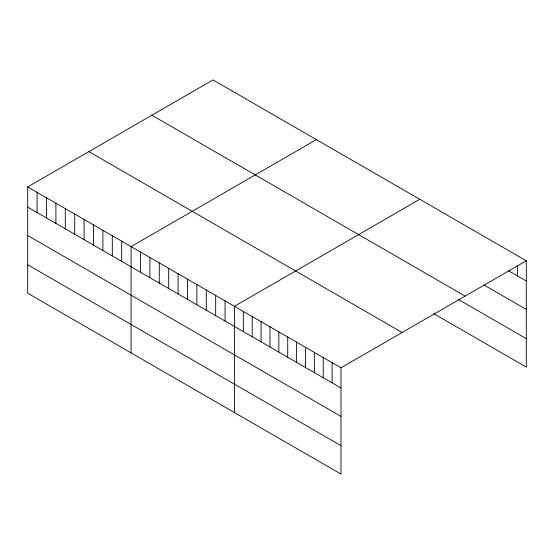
<?xml version="1.0" encoding="UTF-8"?>
<svg xmlns="http://www.w3.org/2000/svg" width="554" height="554" viewBox="0 0 554 554"><rect width="100%" height="100%" fill="white"/><g stroke="black" fill="none" stroke-linecap="round" stroke-linejoin="round"><path stroke-width="0.83" d="M27.7 186.92L340.987 367.787L340.987 474.072L27.7 293.204L27.7 186.92L213.013 79.928L526.3 260.796L526.3 367.08L433.837 313.702M316.403 139.615L131.083 246.606L131.083 352.891M419.787 199.302L234.467 306.293L234.467 412.578M340.987 367.787L526.3 260.796M508.544 270.747L526.3 280.996M484.141 285.061L526.3 309.402M151.865 115.232L465.145 296.106M458.248 299.382L526.3 338.674M88.855 151.609L402.135 332.483M27.7 207.113L340.987 387.987M27.7 235.519L340.987 416.393M27.7 264.791L340.987 445.665M517.422 265.775L517.422 275.871M332.109 362.662L332.109 382.862M323.231 357.538L323.231 377.738M314.353 352.413L314.353 372.613M305.476 347.289L305.476 367.489M296.605 342.164L296.605 362.364M287.727 337.04L287.727 357.24M278.849 331.915L278.849 352.115M269.971 326.791L269.971 346.991M261.093 321.666L261.093 341.866M252.222 316.542L252.222 336.735M243.344 311.417L243.344 331.611M225.069 300.87L225.069 321.064M215.672 295.441L215.672 315.635M206.275 290.012L206.275 310.212M196.871 284.59L196.871 304.783M187.474 279.161L187.474 299.361M178.076 273.738L178.076 293.932M168.679 268.309L168.679 288.502M159.282 262.887L159.282 283.08M149.878 257.458L149.878 277.651M140.481 252.028L140.481 272.229M121.686 241.177L121.686 261.377M112.289 235.755L112.289 255.948M102.885 230.326L102.885 250.526M93.487 224.903L93.487 245.097M84.09 219.474L84.09 239.667M74.693 214.045L74.693 234.245M65.296 208.623L65.296 228.816M55.899 203.193L55.899 223.394M46.494 197.771L46.494 217.964M37.097 192.342L37.097 212.542"/></g></svg>
